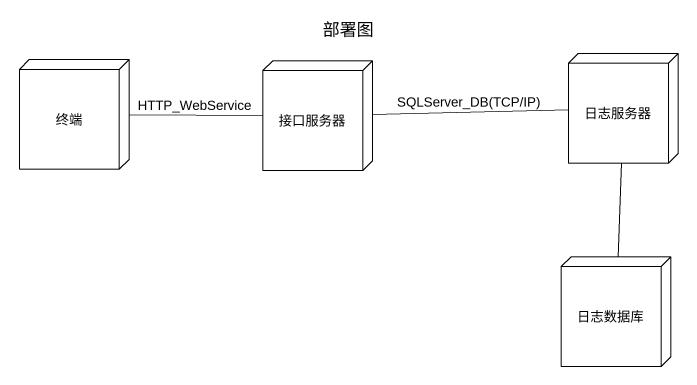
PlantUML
@startuml
title 部署图
node 终端
node 接口服务器
node 日志服务器
node 日志数据库
终端 -right- 接口服务器 : HTTP_WebService
接口服务器 -right- 日志服务器 : SQLServer_DB(TCP/IP)
日志服务器 -- 日志数据库
@enduml
